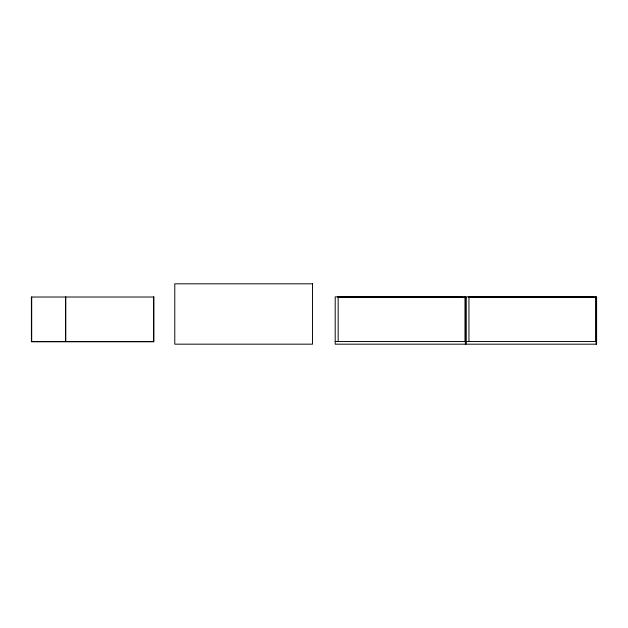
<?xml version="1.0" encoding="UTF-8"?>
<svg xmlns="http://www.w3.org/2000/svg" width="628" height="628" viewBox="0 0 628 628"><rect width="100%" height="100%" fill="white"/><g stroke="black" fill="none" stroke-linecap="round" stroke-linejoin="round"><path stroke-width="0.94" d="M338.162 297.013L465.819 297.013L465.819 344.175L335.203 344.175L335.203 296.863L462.114 296.863L338.162 296.863L338.162 341.491M468.951 297.02L596.6 297.02L596.6 344.183L465.984 344.183L465.984 296.871L592.895 296.871L468.951 296.871L468.951 341.499M338.162 297.091L465.372 297.091M468.951 297.099L596.153 297.099M465.819 297.758L465.372 297.758M595.862 297.758L596.6 297.758M31.4 341.499L153.57 341.499L153.57 297.02M335.203 341.491L465.819 341.491M465.984 341.499L596.6 341.499M468.951 296.871L538.392 297.358M338.162 296.863L408.585 297.358M596.153 297.02L596.153 344.183M595.862 297.02L595.862 341.499M465.372 297.013L465.372 344.175M465.073 297.013L465.073 341.491M65.799 297.02L65.799 341.499M65.5 297.02L65.5 341.499M31.698 297.02L31.698 341.499M312.516 283.817L174.78 283.817L174.78 344.175L312.516 344.175L312.516 283.817M153.86 297.02L31.4 297.02L31.4 341.789L153.86 341.789L153.86 297.02"/></g></svg>
